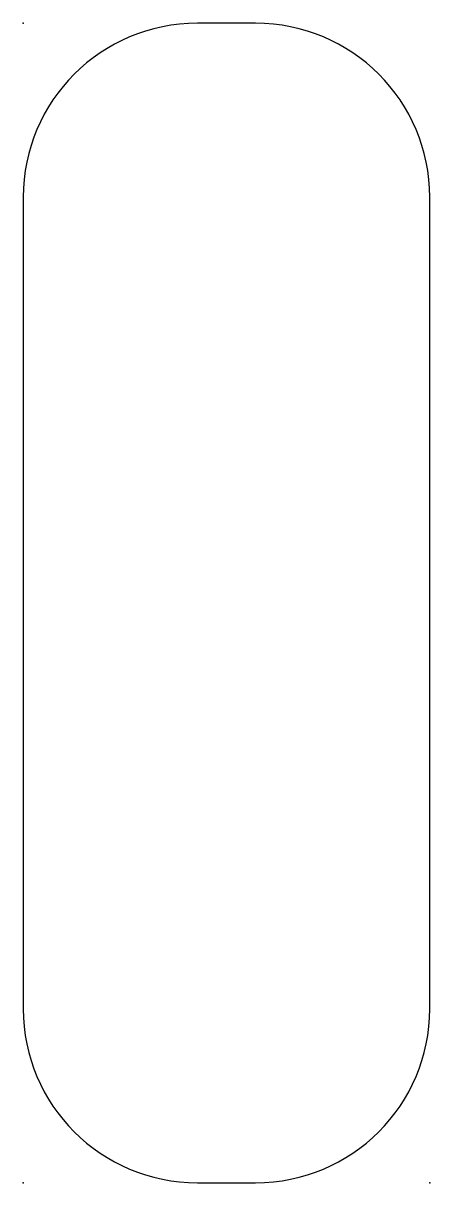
# Model space of a CAD drawing. Header units: centimetres. Extents: x 0 to 7, y 0 to 20.
import ezdxf

# ---------------------------------------------------------------- set-up
doc = ezdxf.new("R2010")
doc.units = ezdxf.units.CM
doc.header["$MEASUREMENT"] = 0
doc.layers.add('skateboard fr v1_Sketch1', color=7, linetype='Continuous')

msp = doc.modelspace()

# ---------------------------------------------------------------- linework, layer by layer
at = {"layer": 'skateboard fr v1_Sketch1'}
for p, q in [((4, 20), (3, 20)), ((0, 17), (0, 3)), ((7, 3), (7, 17)), ((3, 0), (4, 0))]:
    msp.add_line(p, q, dxfattribs=at)
for centre, start, end in [((3, 17), 90, 180), ((4, 17), 0, 90), ((3, 3), 180, 270), ((4, 3), 270, 0)]:
    msp.add_arc(centre, 3, start, end, dxfattribs=at)
for p in [(0, 20), (0, 0), (0, 0), (7, 0)]:
    msp.add_point(p, dxfattribs=at)

doc.saveas('drawing.dxf')
